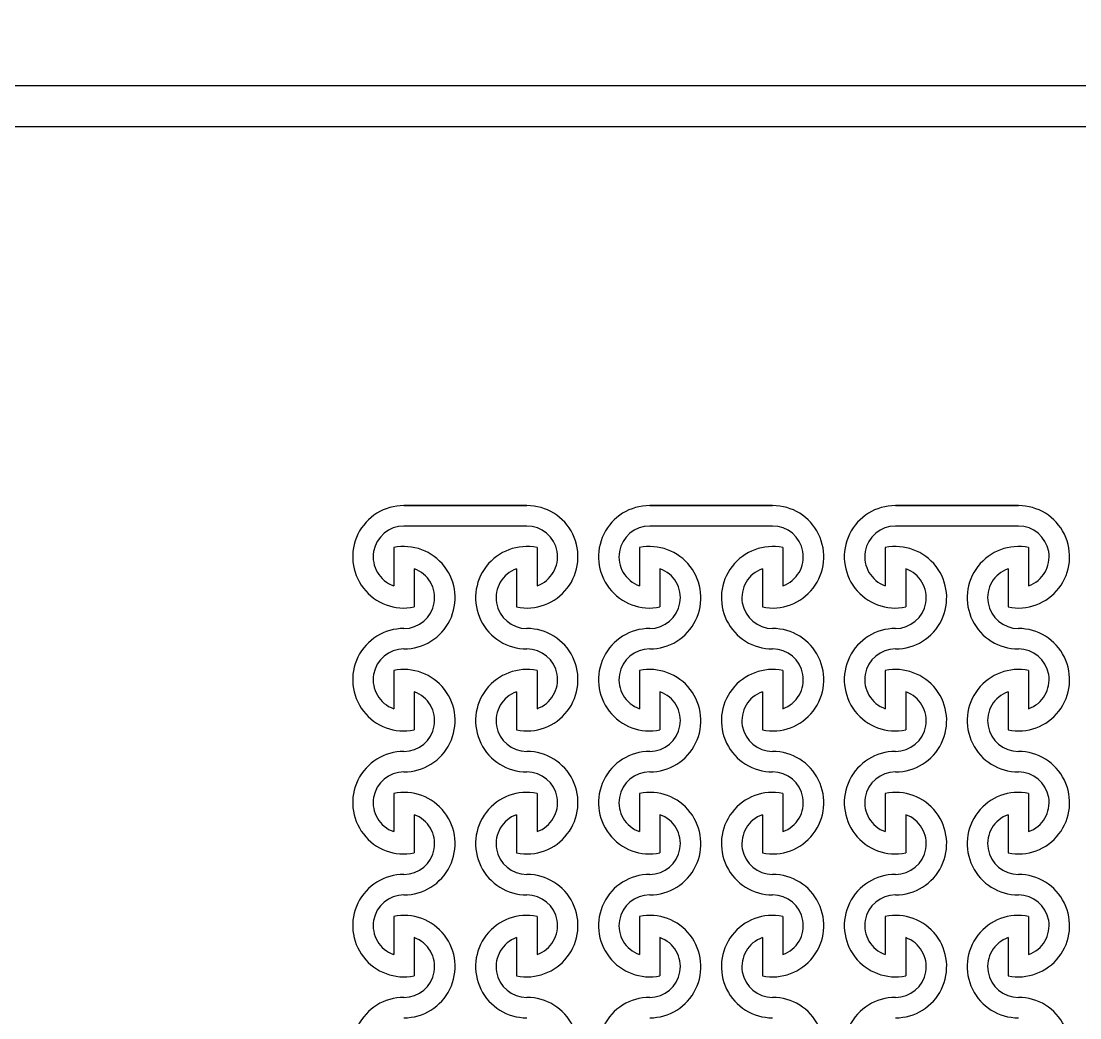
# Model space of a CAD drawing. Header units: millimetres. Extents: x 45556 to 173556, y 25313 to 153313.
# Drawn here: x 132321 to 134905, y 80238 to 82670 of the extents above; entities that cross this region are included whole.
import ezdxf

# ---------------------------------------------------------------- set-up
doc = ezdxf.new("R2010")
doc.units = ezdxf.units.MM
doc.layers.add('CLEAR', color=140, linetype='Continuous')

msp = doc.modelspace()

# ---------------------------------------------------------------- linework, layer by layer
for centre, radius in [((127056.2, 103313.2), 25000), ((127056.2, 75313.2), 25000), ((127056.2, 75313.2), 15000)]:
    msp.add_circle(centre, radius)
at = {"layer": 'CLEAR'}
for p, q in [((116871.5, 82513.2), (136233.4, 82513.2)), ((116871.5, 82413.2), (136191.9, 82413.2)), ((133554.8, 81488.2), (133254.8, 81488.2)), ((133254.8, 81488.2), (133554.8, 81488.2)), ((133554.8, 81488.2), (133254.8, 81488.2)), ((133254.8, 81488.2), (133554.8, 81488.2)), ((134154.8, 81488.2), (133854.8, 81488.2)), ((133854.8, 81488.2), (134154.8, 81488.2)), ((134154.8, 81488.2), (133854.8, 81488.2)), ((133854.8, 81488.2), (134154.8, 81488.2)), ((134754.8, 81488.2), (134454.8, 81488.2)), ((134454.8, 81488.2), (134754.8, 81488.2)), ((134754.8, 81488.2), (134454.8, 81488.2)), ((134454.8, 81488.2), (134754.8, 81488.2)), ((133554.8, 81438.2), (133254.8, 81438.2)), ((133554.8, 81438.2), (133254.8, 81438.2)), ((134154.8, 81438.2), (133854.8, 81438.2)), ((134154.8, 81438.2), (133854.8, 81438.2)), ((134754.8, 81438.2), (134454.8, 81438.2)), ((134754.8, 81438.2), (134454.8, 81438.2)), ((133229.8, 81385.7), (133229.8, 81292.5)), ((133229.8, 81385.7), (133229.8, 81292.5)), ((133229.8, 81385.7), (133229.8, 81292.5)), ((133229.8, 81385.7), (133229.8, 81292.5)), ((133579.8, 81385.7), (133579.8, 81292.5)), ((133579.8, 81385.7), (133579.8, 81292.5)), ((133579.8, 81385.7), (133579.8, 81292.5)), ((133579.8, 81385.7), (133579.8, 81292.5)), ((133829.8, 81385.7), (133829.8, 81292.5)), ((133829.8, 81385.7), (133829.8, 81292.5)), ((133829.8, 81385.7), (133829.8, 81292.5)), ((133829.8, 81385.7), (133829.8, 81292.5)), ((134179.8, 81385.7), (134179.8, 81292.5)), ((134179.8, 81385.7), (134179.8, 81292.5)), ((134179.8, 81385.7), (134179.8, 81292.5)), ((134179.8, 81385.7), (134179.8, 81292.5)), ((134429.8, 81385.7), (134429.8, 81292.5)), ((134429.8, 81385.7), (134429.8, 81292.5)), ((134429.8, 81385.7), (134429.8, 81292.5)), ((134429.8, 81385.7), (134429.8, 81292.5)), ((134779.8, 81385.7), (134779.8, 81292.5)), ((134779.8, 81385.7), (134779.8, 81292.5)), ((134779.8, 81385.7), (134779.8, 81292.5)), ((134779.8, 81385.7), (134779.8, 81292.5)), ((133279.8, 81333.9), (133279.8, 81240.8)), ((133279.8, 81333.9), (133279.8, 81240.8)), ((133279.8, 81333.9), (133279.8, 81240.8)), ((133279.8, 81333.9), (133279.8, 81240.8)), ((133529.8, 81333.9), (133529.8, 81240.8)), ((133529.8, 81333.9), (133529.8, 81240.8)), ((133529.8, 81333.9), (133529.8, 81240.8)), ((133529.8, 81333.9), (133529.8, 81240.8)), ((133879.8, 81333.9), (133879.8, 81240.8)), ((133879.8, 81333.9), (133879.8, 81240.8)), ((133879.8, 81333.9), (133879.8, 81240.8)), ((133879.8, 81333.9), (133879.8, 81240.8)), ((134129.8, 81333.9), (134129.8, 81240.8)), ((134129.8, 81333.9), (134129.8, 81240.8)), ((134129.8, 81333.9), (134129.8, 81240.8)), ((134129.8, 81333.9), (134129.8, 81240.8)), ((134479.8, 81333.9), (134479.8, 81240.8)), ((134479.8, 81333.9), (134479.8, 81240.8)), ((134479.8, 81333.9), (134479.8, 81240.8)), ((134479.8, 81333.9), (134479.8, 81240.8)), ((134729.8, 81333.9), (134729.8, 81240.8)), ((134729.8, 81333.9), (134729.8, 81240.8)), ((134729.8, 81333.9), (134729.8, 81240.8)), ((134729.8, 81333.9), (134729.8, 81240.8)), ((133229.8, 81085.7), (133229.8, 80992.5)), ((133229.8, 81085.7), (133229.8, 80992.5)), ((133229.8, 81085.7), (133229.8, 80992.5)), ((133229.8, 81085.7), (133229.8, 80992.5)), ((133579.8, 81085.7), (133579.8, 80992.5)), ((133579.8, 81085.7), (133579.8, 80992.5)), ((133579.8, 81085.7), (133579.8, 80992.5)), ((133579.8, 81085.7), (133579.8, 80992.5)), ((133829.8, 81085.7), (133829.8, 80992.5)), ((133829.8, 81085.7), (133829.8, 80992.5)), ((133829.8, 81085.7), (133829.8, 80992.5)), ((133829.8, 81085.7), (133829.8, 80992.5)), ((134179.8, 81085.7), (134179.8, 80992.5)), ((134179.8, 81085.7), (134179.8, 80992.5)), ((134179.8, 81085.7), (134179.8, 80992.5)), ((134179.8, 81085.7), (134179.8, 80992.5)), ((134429.8, 81085.7), (134429.8, 80992.5)), ((134429.8, 81085.7), (134429.8, 80992.5)), ((134429.8, 81085.7), (134429.8, 80992.5)), ((134429.8, 81085.7), (134429.8, 80992.5)), ((134779.8, 81085.7), (134779.8, 80992.5)), ((134779.8, 81085.7), (134779.8, 80992.5)), ((134779.8, 81085.7), (134779.8, 80992.5)), ((134779.8, 81085.7), (134779.8, 80992.5)), ((133279.8, 81033.9), (133279.8, 80940.8)), ((133279.8, 81033.9), (133279.8, 80940.8)), ((133279.8, 81033.9), (133279.8, 80940.8)), ((133279.8, 81033.9), (133279.8, 80940.8)), ((133529.8, 81033.9), (133529.8, 80940.8)), ((133529.8, 81033.9), (133529.8, 80940.8)), ((133529.8, 81033.9), (133529.8, 80940.8)), ((133529.8, 81033.9), (133529.8, 80940.8)), ((133879.8, 81033.9), (133879.8, 80940.8)), ((133879.8, 81033.9), (133879.8, 80940.8)), ((133879.8, 81033.9), (133879.8, 80940.8)), ((133879.8, 81033.9), (133879.8, 80940.8)), ((134129.8, 81033.9), (134129.8, 80940.8)), ((134129.8, 81033.9), (134129.8, 80940.8)), ((134129.8, 81033.9), (134129.8, 80940.8)), ((134129.8, 81033.9), (134129.8, 80940.8)), ((134479.8, 81033.9), (134479.8, 80940.8)), ((134479.8, 81033.9), (134479.8, 80940.8)), ((134479.8, 81033.9), (134479.8, 80940.8)), ((134479.8, 81033.9), (134479.8, 80940.8)), ((134729.8, 81033.9), (134729.8, 80940.8)), ((134729.8, 81033.9), (134729.8, 80940.8)), ((134729.8, 81033.9), (134729.8, 80940.8)), ((134729.8, 81033.9), (134729.8, 80940.8)), ((133229.8, 80785.7), (133229.8, 80692.5)), ((133229.8, 80785.7), (133229.8, 80692.5)), ((133229.8, 80785.7), (133229.8, 80692.5)), ((133229.8, 80785.7), (133229.8, 80692.5)), ((133579.8, 80785.7), (133579.8, 80692.5)), ((133579.8, 80785.7), (133579.8, 80692.5)), ((133579.8, 80785.7), (133579.8, 80692.5)), ((133579.8, 80785.7), (133579.8, 80692.5)), ((133829.8, 80785.7), (133829.8, 80692.5)), ((133829.8, 80785.7), (133829.8, 80692.5)), ((133829.8, 80785.7), (133829.8, 80692.5)), ((133829.8, 80785.7), (133829.8, 80692.5)), ((134179.8, 80785.7), (134179.8, 80692.5)), ((134179.8, 80785.7), (134179.8, 80692.5)), ((134179.8, 80785.7), (134179.8, 80692.5)), ((134179.8, 80785.7), (134179.8, 80692.5)), ((134429.8, 80785.7), (134429.8, 80692.5)), ((134429.8, 80785.7), (134429.8, 80692.5)), ((134429.8, 80785.7), (134429.8, 80692.5)), ((134429.8, 80785.7), (134429.8, 80692.5)), ((134779.8, 80785.7), (134779.8, 80692.5)), ((134779.8, 80785.7), (134779.8, 80692.5)), ((134779.8, 80785.7), (134779.8, 80692.5)), ((134779.8, 80785.7), (134779.8, 80692.5)), ((133279.8, 80733.9), (133279.8, 80640.8)), ((133279.8, 80733.9), (133279.8, 80640.8)), ((133279.8, 80733.9), (133279.8, 80640.8)), ((133279.8, 80733.9), (133279.8, 80640.8)), ((133529.8, 80733.9), (133529.8, 80640.8)), ((133529.8, 80733.9), (133529.8, 80640.8)), ((133529.8, 80733.9), (133529.8, 80640.8)), ((133529.8, 80733.9), (133529.8, 80640.8)), ((133879.8, 80733.9), (133879.8, 80640.8)), ((133879.8, 80733.9), (133879.8, 80640.8)), ((133879.8, 80733.9), (133879.8, 80640.8)), ((133879.8, 80733.9), (133879.8, 80640.8)), ((134129.8, 80733.9), (134129.8, 80640.8)), ((134129.8, 80733.9), (134129.8, 80640.8)), ((134129.8, 80733.9), (134129.8, 80640.8)), ((134129.8, 80733.9), (134129.8, 80640.8)), ((134479.8, 80733.9), (134479.8, 80640.8)), ((134479.8, 80733.9), (134479.8, 80640.8)), ((134479.8, 80733.9), (134479.8, 80640.8)), ((134479.8, 80733.9), (134479.8, 80640.8)), ((134729.8, 80733.9), (134729.8, 80640.8)), ((134729.8, 80733.9), (134729.8, 80640.8)), ((134729.8, 80733.9), (134729.8, 80640.8)), ((134729.8, 80733.9), (134729.8, 80640.8)), ((133229.8, 80485.7), (133229.8, 80392.5)), ((133229.8, 80485.7), (133229.8, 80392.5)), ((133229.8, 80485.7), (133229.8, 80392.5)), ((133229.8, 80485.7), (133229.8, 80392.5)), ((133579.8, 80485.7), (133579.8, 80392.5)), ((133579.8, 80485.7), (133579.8, 80392.5)), ((133579.8, 80485.7), (133579.8, 80392.5)), ((133579.8, 80485.7), (133579.8, 80392.5)), ((133829.8, 80485.7), (133829.8, 80392.5)), ((133829.8, 80485.7), (133829.8, 80392.5)), ((133829.8, 80485.7), (133829.8, 80392.5)), ((133829.8, 80485.7), (133829.8, 80392.5)), ((134179.8, 80485.7), (134179.8, 80392.5)), ((134179.8, 80485.7), (134179.8, 80392.5)), ((134179.8, 80485.7), (134179.8, 80392.5)), ((134179.8, 80485.7), (134179.8, 80392.5)), ((134429.8, 80485.7), (134429.8, 80392.5)), ((134429.8, 80485.7), (134429.8, 80392.5)), ((134429.8, 80485.7), (134429.8, 80392.5)), ((134429.8, 80485.7), (134429.8, 80392.5)), ((134779.8, 80485.7), (134779.8, 80392.5)), ((134779.8, 80485.7), (134779.8, 80392.5)), ((134779.8, 80485.7), (134779.8, 80392.5)), ((134779.8, 80485.7), (134779.8, 80392.5)), ((133279.8, 80433.9), (133279.8, 80340.8)), ((133279.8, 80433.9), (133279.8, 80340.8)), ((133279.8, 80433.9), (133279.8, 80340.8)), ((133279.8, 80433.9), (133279.8, 80340.8)), ((133529.8, 80433.9), (133529.8, 80340.8)), ((133529.8, 80433.9), (133529.8, 80340.8)), ((133529.8, 80433.9), (133529.8, 80340.8)), ((133529.8, 80433.9), (133529.8, 80340.8)), ((133879.8, 80433.9), (133879.8, 80340.8)), ((133879.8, 80433.9), (133879.8, 80340.8)), ((133879.8, 80433.9), (133879.8, 80340.8)), ((133879.8, 80433.9), (133879.8, 80340.8)), ((134129.8, 80433.9), (134129.8, 80340.8)), ((134129.8, 80433.9), (134129.8, 80340.8)), ((134129.8, 80433.9), (134129.8, 80340.8)), ((134129.8, 80433.9), (134129.8, 80340.8)), ((134479.8, 80433.9), (134479.8, 80340.8)), ((134479.8, 80433.9), (134479.8, 80340.8)), ((134479.8, 80433.9), (134479.8, 80340.8)), ((134479.8, 80433.9), (134479.8, 80340.8)), ((134729.8, 80433.9), (134729.8, 80340.8)), ((134729.8, 80433.9), (134729.8, 80340.8)), ((134729.8, 80433.9), (134729.8, 80340.8)), ((134729.8, 80433.9), (134729.8, 80340.8))]:
    msp.add_line(p, q, dxfattribs=at)
for centre, radius, start, end in [((133254.8, 81363.2), 125, 90, 281.537), ((133254.8, 81363.2), 125, 90, 281.537), ((133554.8, 81363.2), 125, 258.463, 90), ((133554.8, 81363.2), 125, 258.463, 90), ((133854.8, 81363.2), 125, 90, 281.537), ((133854.8, 81363.2), 125, 90, 281.537), ((134154.8, 81363.2), 125, 258.463, 90), ((134154.8, 81363.2), 125, 258.463, 90), ((134454.8, 81363.2), 125, 90, 281.537), ((134454.8, 81363.2), 125, 90, 281.537), ((134754.8, 81363.2), 125, 258.463, 90), ((134754.8, 81363.2), 125, 258.463, 90), ((133254.8, 81363.2), 75, 90, 250.5288), ((133254.8, 81363.2), 75, 90, 250.5288), ((133554.8, 81363.2), 75, 289.4712, 90), ((133554.8, 81363.2), 75, 289.4712, 90), ((133854.8, 81363.2), 75, 90, 250.5288), ((133854.8, 81363.2), 75, 90, 250.5288), ((134154.8, 81363.2), 75, 289.4712, 90), ((134154.8, 81363.2), 75, 289.4712, 90), ((134454.8, 81363.2), 75, 90, 250.5288), ((134454.8, 81363.2), 75, 90, 250.5288), ((134754.8, 81363.2), 75, 289.4712, 90), ((134754.8, 81363.2), 75, 289.4712, 90), ((133254.8, 81263.2), 125, 270, 101.537), ((133254.8, 81263.2), 125, 270, 101.537), ((133554.8, 81263.2), 125, 78.463, 270), ((133554.8, 81263.2), 125, 78.463, 270), ((133854.8, 81263.2), 125, 270, 101.537), ((133854.8, 81263.2), 125, 270, 101.537), ((134154.8, 81263.2), 125, 78.463, 270), ((134154.8, 81263.2), 125, 78.463, 270), ((134454.8, 81263.2), 125, 270, 101.537), ((134454.8, 81263.2), 125, 270, 101.537), ((134754.8, 81263.2), 125, 78.463, 270), ((134754.8, 81263.2), 125, 78.463, 270), ((133254.8, 81263.2), 75, 270, 70.5288), ((133254.8, 81263.2), 75, 270, 70.5288), ((133554.8, 81263.2), 75, 109.4712, 270), ((133554.8, 81263.2), 75, 109.4712, 270), ((133854.8, 81263.2), 75, 270, 70.5288), ((133854.8, 81263.2), 75, 270, 70.5288), ((134154.8, 81263.2), 75, 109.4712, 270), ((134154.8, 81263.2), 75, 109.4712, 270), ((134454.8, 81263.2), 75, 270, 70.5288), ((134454.8, 81263.2), 75, 270, 70.5288), ((134754.8, 81263.2), 75, 109.4712, 270), ((134754.8, 81263.2), 75, 109.4712, 270), ((133254.8, 81063.2), 125, 90, 281.537), ((133254.8, 81063.2), 125, 90, 281.537), ((133554.8, 81063.2), 125, 258.463, 90), ((133554.8, 81063.2), 125, 258.463, 90), ((133854.8, 81063.2), 125, 90, 281.537), ((133854.8, 81063.2), 125, 90, 281.537), ((134154.8, 81063.2), 125, 258.463, 90), ((134154.8, 81063.2), 125, 258.463, 90), ((134454.8, 81063.2), 125, 90, 281.537), ((134454.8, 81063.2), 125, 90, 281.537), ((134754.8, 81063.2), 125, 258.463, 90), ((134754.8, 81063.2), 125, 258.463, 90), ((133254.8, 81063.2), 75, 90, 250.5288), ((133254.8, 81063.2), 75, 90, 250.5288), ((133554.8, 81063.2), 75, 289.4712, 90), ((133554.8, 81063.2), 75, 289.4712, 90), ((133854.8, 81063.2), 75, 90, 250.5288), ((133854.8, 81063.2), 75, 90, 250.5288), ((134154.8, 81063.2), 75, 289.4712, 90), ((134154.8, 81063.2), 75, 289.4712, 90), ((134454.8, 81063.2), 75, 90, 250.5288), ((134454.8, 81063.2), 75, 90, 250.5288), ((134754.8, 81063.2), 75, 289.4712, 90), ((134754.8, 81063.2), 75, 289.4712, 90), ((133254.8, 80963.2), 125, 270, 101.537), ((133254.8, 80963.2), 125, 270, 101.537), ((133554.8, 80963.2), 125, 78.463, 270), ((133554.8, 80963.2), 125, 78.463, 270), ((133854.8, 80963.2), 125, 270, 101.537), ((133854.8, 80963.2), 125, 270, 101.537), ((134154.8, 80963.2), 125, 78.463, 270), ((134154.8, 80963.2), 125, 78.463, 270), ((134454.8, 80963.2), 125, 270, 101.537), ((134454.8, 80963.2), 125, 270, 101.537), ((134754.8, 80963.2), 125, 78.463, 270), ((134754.8, 80963.2), 125, 78.463, 270), ((133254.8, 80963.2), 75, 270, 70.5288), ((133254.8, 80963.2), 75, 270, 70.5288), ((133554.8, 80963.2), 75, 109.4712, 270), ((133554.8, 80963.2), 75, 109.4712, 270), ((133854.8, 80963.2), 75, 270, 70.5288), ((133854.8, 80963.2), 75, 270, 70.5288), ((134154.8, 80963.2), 75, 109.4712, 270), ((134154.8, 80963.2), 75, 109.4712, 270), ((134454.8, 80963.2), 75, 270, 70.5288), ((134454.8, 80963.2), 75, 270, 70.5288), ((134754.8, 80963.2), 75, 109.4712, 270), ((134754.8, 80963.2), 75, 109.4712, 270), ((133254.8, 80763.2), 125, 90, 281.537), ((133254.8, 80763.2), 125, 90, 281.537), ((133554.8, 80763.2), 125, 258.463, 90), ((133554.8, 80763.2), 125, 258.463, 90), ((133854.8, 80763.2), 125, 90, 281.537), ((133854.8, 80763.2), 125, 90, 281.537), ((134154.8, 80763.2), 125, 258.463, 90), ((134154.8, 80763.2), 125, 258.463, 90), ((134454.8, 80763.2), 125, 90, 281.537), ((134454.8, 80763.2), 125, 90, 281.537), ((134754.8, 80763.2), 125, 258.463, 90), ((134754.8, 80763.2), 125, 258.463, 90), ((133254.8, 80763.2), 75, 90, 250.5288), ((133254.8, 80763.2), 75, 90, 250.5288), ((133554.8, 80763.2), 75, 289.4712, 90), ((133554.8, 80763.2), 75, 289.4712, 90), ((133854.8, 80763.2), 75, 90, 250.5288), ((133854.8, 80763.2), 75, 90, 250.5288), ((134154.8, 80763.2), 75, 289.4712, 90), ((134154.8, 80763.2), 75, 289.4712, 90), ((134454.8, 80763.2), 75, 90, 250.5288), ((134454.8, 80763.2), 75, 90, 250.5288), ((134754.8, 80763.2), 75, 289.4712, 90), ((134754.8, 80763.2), 75, 289.4712, 90), ((133254.8, 80663.2), 125, 270, 101.537), ((133254.8, 80663.2), 125, 270, 101.537), ((133554.8, 80663.2), 125, 78.463, 270), ((133554.8, 80663.2), 125, 78.463, 270), ((133854.8, 80663.2), 125, 270, 101.537), ((133854.8, 80663.2), 125, 270, 101.537), ((134154.8, 80663.2), 125, 78.463, 270), ((134154.8, 80663.2), 125, 78.463, 270), ((134454.8, 80663.2), 125, 270, 101.537), ((134454.8, 80663.2), 125, 270, 101.537), ((134754.8, 80663.2), 125, 78.463, 270), ((134754.8, 80663.2), 125, 78.463, 270), ((133254.8, 80663.2), 75, 270, 70.5288), ((133254.8, 80663.2), 75, 270, 70.5288), ((133554.8, 80663.2), 75, 109.4712, 270), ((133554.8, 80663.2), 75, 109.4712, 270), ((133854.8, 80663.2), 75, 270, 70.5288), ((133854.8, 80663.2), 75, 270, 70.5288), ((134154.8, 80663.2), 75, 109.4712, 270), ((134154.8, 80663.2), 75, 109.4712, 270), ((134454.8, 80663.2), 75, 270, 70.5288), ((134454.8, 80663.2), 75, 270, 70.5288), ((134754.8, 80663.2), 75, 109.4712, 270), ((134754.8, 80663.2), 75, 109.4712, 270), ((133254.8, 80463.2), 125, 90, 281.537), ((133254.8, 80463.2), 125, 90, 281.537), ((133554.8, 80463.2), 125, 258.463, 90), ((133554.8, 80463.2), 125, 258.463, 90), ((133854.8, 80463.2), 125, 90, 281.537), ((133854.8, 80463.2), 125, 90, 281.537), ((134154.8, 80463.2), 125, 258.463, 90), ((134154.8, 80463.2), 125, 258.463, 90), ((134454.8, 80463.2), 125, 90, 281.537), ((134454.8, 80463.2), 125, 90, 281.537), ((134754.8, 80463.2), 125, 258.463, 90), ((134754.8, 80463.2), 125, 258.463, 90), ((133254.8, 80463.2), 75, 90, 250.5288), ((133254.8, 80463.2), 75, 90, 250.5288), ((133554.8, 80463.2), 75, 289.4712, 90), ((133554.8, 80463.2), 75, 289.4712, 90), ((133854.8, 80463.2), 75, 90, 250.5288), ((133854.8, 80463.2), 75, 90, 250.5288), ((134154.8, 80463.2), 75, 289.4712, 90), ((134154.8, 80463.2), 75, 289.4712, 90), ((134454.8, 80463.2), 75, 90, 250.5288), ((134454.8, 80463.2), 75, 90, 250.5288), ((134754.8, 80463.2), 75, 289.4712, 90), ((134754.8, 80463.2), 75, 289.4712, 90), ((133254.8, 80363.2), 125, 270, 101.537), ((133254.8, 80363.2), 125, 270, 101.537), ((133554.8, 80363.2), 125, 78.463, 270), ((133554.8, 80363.2), 125, 78.463, 270), ((133854.8, 80363.2), 125, 270, 101.537), ((133854.8, 80363.2), 125, 270, 101.537), ((134154.8, 80363.2), 125, 78.463, 270), ((134154.8, 80363.2), 125, 78.463, 270), ((134454.8, 80363.2), 125, 270, 101.537), ((134454.8, 80363.2), 125, 270, 101.537), ((134754.8, 80363.2), 125, 78.463, 270), ((134754.8, 80363.2), 125, 78.463, 270), ((133254.8, 80363.2), 75, 270, 70.5288), ((133254.8, 80363.2), 75, 270, 70.5288), ((133554.8, 80363.2), 75, 109.4712, 270), ((133554.8, 80363.2), 75, 109.4712, 270), ((133854.8, 80363.2), 75, 270, 70.5288), ((133854.8, 80363.2), 75, 270, 70.5288), ((134154.8, 80363.2), 75, 109.4712, 270), ((134154.8, 80363.2), 75, 109.4712, 270), ((134454.8, 80363.2), 75, 270, 70.5288), ((134454.8, 80363.2), 75, 270, 70.5288), ((134754.8, 80363.2), 75, 109.4712, 270), ((134754.8, 80363.2), 75, 109.4712, 270), ((133254.8, 80163.2), 125, 90, 281.537), ((133254.8, 80163.2), 125, 90, 281.537), ((133554.8, 80163.2), 125, 258.463, 90), ((133554.8, 80163.2), 125, 258.463, 90), ((133854.8, 80163.2), 125, 90, 281.537), ((133854.8, 80163.2), 125, 90, 281.537), ((134154.8, 80163.2), 125, 258.463, 90), ((134154.8, 80163.2), 125, 258.463, 90), ((134454.8, 80163.2), 125, 90, 281.537), ((134454.8, 80163.2), 125, 90, 281.537), ((134754.8, 80163.2), 125, 258.463, 90), ((134754.8, 80163.2), 125, 258.463, 90)]:
    msp.add_arc(centre, radius, start, end, dxfattribs=at)

doc.saveas('drawing.dxf')
